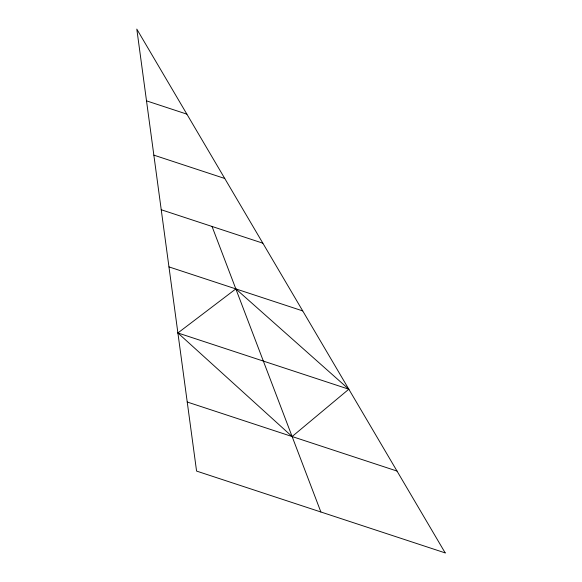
<?xml version="1.0" encoding="UTF-8"?>
<svg xmlns="http://www.w3.org/2000/svg" width="582" height="582" viewBox="0 0 582 582"><rect width="100%" height="100%" fill="white"/><g stroke="black" fill="none" stroke-linecap="round" stroke-linejoin="round"><path stroke-width="0.87" d="M348.822 389.213L292.12 436.536L177.896 332.962L235.841 288.905L348.822 389.213L177.896 332.962M146.511 100.853L186.873 114.137M153.852 155.139L224.754 178.478M161.236 209.746L262.846 243.181M168.962 266.891L302.727 310.912M187.229 402.017L397.004 471.056M212.044 226.463L320.878 511.993M445.194 552.9L196.571 471.078L136.806 29.1L445.194 552.9"/></g></svg>
